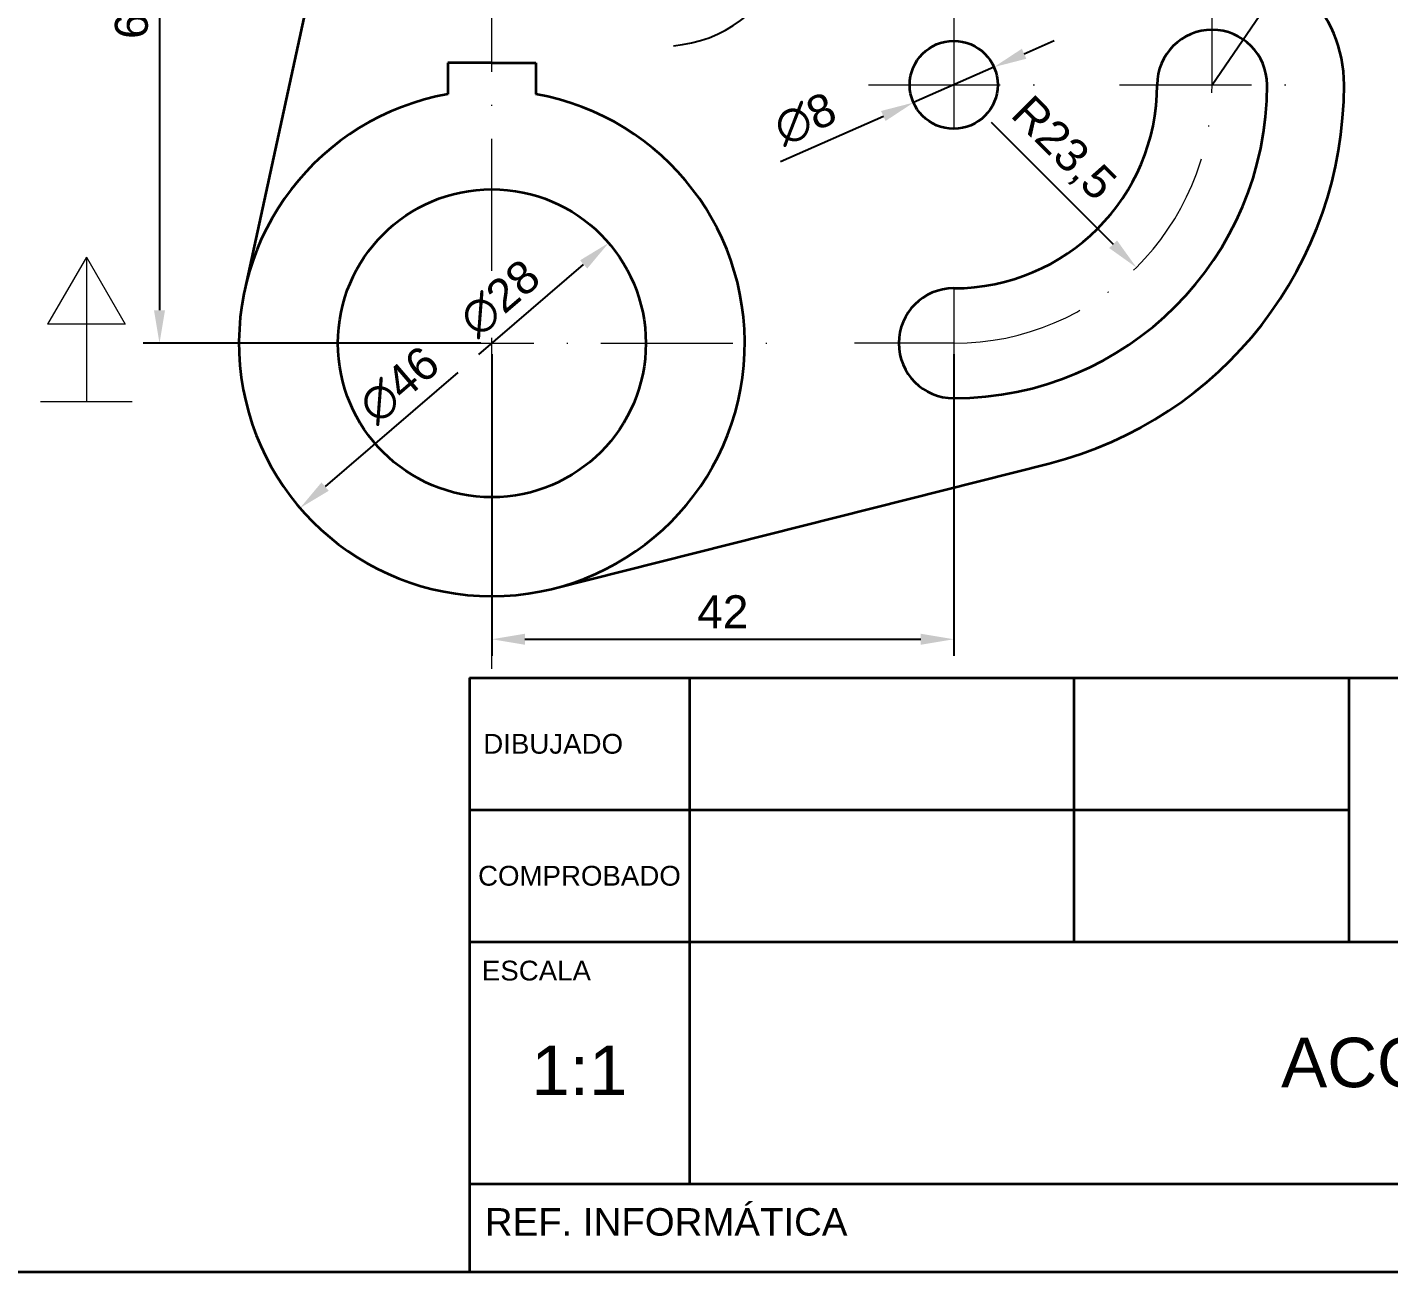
# Model space of a CAD drawing. Header units: millimetres. Extents: x -17 to 415, y -17 to 292.
# Drawn here: x 189.8 to 313.6, y 5 to 118.2 of the extents above; entities that cross this region are included whole.
import ezdxf

# ---------------------------------------------------------------- set-up
doc = ezdxf.new("R2010")
doc.units = ezdxf.units.MM
doc.header["$PDMODE"] = 34
doc.header["$PDSIZE"] = 5
doc.linetypes.add('ACAD_ISO10W100', pattern=[18, 12, -3, 0, -3])
for name, color, linetype, lineweight in [('Acotacion', 1, 'Continuous', 13), ('Cajetin y Formato', 7, 'Continuous', 35), ('Contorno', 7, 'Continuous', 35), ('Ejes', 4, 'ACAD_ISO10W100', 15), ('Textos y Leyendas', 7, 'Continuous', 15)]:
    doc.layers.add(name, color=color, linetype=linetype, lineweight=lineweight)
doc.styles.add('e2', font='arial.ttf')
doc.dimstyles.new('ACOE1', dxfattribs={"dimtxt": 3, "dimasz": 3, "dimexe": 1.5, "dimexo": 1, "dimgap": 1, "dimtad": 1, "dimtxsty": 'e2', "dimcen": 2.5, "dimadec": 0, "dimazin": 0, "dimtfac": 1, "dimtix": 1, "dimtmove": 0, "dimatfit": 3, "dimfxl": 1, "dimarcsym": 0})

# ---------------------------------------------------------------- blocks, each defined once
blk = doc.blocks.new('*D21')
at = {"layer": 'Acotacion', "color": 0, "lineweight": -2, "transparency": 16777216}
for p, q in [((280.44, 115.77), (283.18, 116.98)), ((277.7, 114.55), (270.38, 111.32)), ((258.28, 105.96), (267.64, 110.1))]:
    blk.add_line(p, q, dxfattribs=at)
at = {"layer": 'Acotacion', "color": 0, "transparency": 16777216}
for points in [[(280.24, 116.22), (280.64, 115.31), (277.7, 114.55)], [(267.43, 110.56), (267.84, 109.65), (270.38, 111.32)]]:
    blk.add_solid(points, dxfattribs=at)
at = {"layer": 'Defpoints', "color": 0, "transparency": 16777216}
for p in [(277.7, 114.55), (270.38, 111.32)]:
    blk.add_point(p, dxfattribs=at)
at = {"layer": 'Acotacion', "color": 0, "transparency": 16777216, "insert": (260.53, 109.82), "char_height": 3, "attachment_point": 5, "rotation": 23.8597, "style": 'e2'}
blk.add_mtext('∅8', dxfattribs=at)
blk = doc.blocks.new('*D22')
at = {"layer": 'Acotacion', "color": 0, "lineweight": -2, "transparency": 16777216}
blk.add_line((277.44, 109.53), (288.53, 98.44), dxfattribs=at)
at = {"layer": 'Acotacion', "color": 0, "transparency": 16777216}
blk.add_solid([(288.89, 98.79), (288.18, 98.09), (290.66, 96.32)], dxfattribs=at)
at = {"layer": 'Defpoints', "color": 0, "transparency": 16777216}
for p in [(274.04, 112.94), (290.66, 96.32)]:
    blk.add_point(p, dxfattribs=at)
at = {"layer": 'Acotacion', "color": 0, "transparency": 16777216, "insert": (283.91, 107.03), "char_height": 3, "attachment_point": 5, "rotation": 315, "style": 'e2'}
blk.add_mtext('R23,5', dxfattribs=at)
blk = doc.blocks.new('*D24')
at = {"layer": 'Acotacion', "color": 0, "lineweight": -2, "transparency": 16777216}
for p, q in [((232.04, 88.44), (232.04, 61.02)), ((274.04, 88.44), (274.04, 61.02)), ((235.04, 62.52), (271.04, 62.52))]:
    blk.add_line(p, q, dxfattribs=at)
at = {"layer": 'Acotacion', "color": 0, "transparency": 16777216}
for points in [[(235.04, 63.02), (235.04, 62.02), (232.04, 62.52)], [(271.04, 63.02), (271.04, 62.02), (274.04, 62.52)]]:
    blk.add_solid(points, dxfattribs=at)
at = {"layer": 'Defpoints', "color": 0, "transparency": 16777216}
for p in [(232.04, 89.44), (274.04, 89.44), (274.04, 62.52)]:
    blk.add_point(p, dxfattribs=at)
at = {"layer": 'Acotacion', "color": 0, "transparency": 16777216, "insert": (253.04, 65.02), "char_height": 3, "attachment_point": 5, "style": 'e2'}
blk.add_mtext('42', dxfattribs=at)
blk = doc.blocks.new('*D25')
at = {"layer": 'Acotacion', "color": 0, "lineweight": -2, "transparency": 16777216}
blk.add_line((230.85, 88.41), (240.38, 96.61), dxfattribs=at)
at = {"layer": 'Acotacion', "color": 0, "transparency": 16777216}
blk.add_solid([(240.06, 96.98), (240.71, 96.23), (242.66, 98.56)], dxfattribs=at)
at = {"layer": 'Defpoints', "color": 0, "transparency": 16777216}
for p in [(242.66, 98.56), (221.42, 80.31)]:
    blk.add_point(p, dxfattribs=at)
at = {"layer": 'Acotacion', "color": 0, "transparency": 16777216, "insert": (232.77, 93.52), "char_height": 3, "attachment_point": 5, "rotation": 40.6746, "style": 'e2'}
blk.add_mtext('∅28', dxfattribs=at)
blk = doc.blocks.new('*D26')
at = {"layer": 'Acotacion', "color": 0, "lineweight": -2, "transparency": 16777216}
blk.add_line((228.94, 86.77), (216.87, 76.4), dxfattribs=at)
at = {"layer": 'Acotacion', "color": 0, "transparency": 16777216}
blk.add_solid([(216.54, 76.78), (217.2, 76.02), (214.59, 74.45)], dxfattribs=at)
at = {"layer": 'Defpoints', "color": 0, "transparency": 16777216}
for p in [(249.48, 104.43), (214.59, 74.45)]:
    blk.add_point(p, dxfattribs=at)
at = {"layer": 'Acotacion', "color": 0, "transparency": 16777216, "insert": (223.61, 85.64), "char_height": 3, "attachment_point": 5, "rotation": 40.6746, "style": 'e2'}
blk.add_mtext('∅46', dxfattribs=at)
blk = doc.blocks.new('*D28')
at = {"layer": 'Acotacion', "color": 0, "lineweight": -2, "transparency": 16777216}
for p, q in [((231.04, 149.44), (200.31, 149.44)), ((201.81, 146.44), (201.81, 92.44)), ((231.04, 89.44), (200.31, 89.44))]:
    blk.add_line(p, q, dxfattribs=at)
at = {"layer": 'Acotacion', "color": 0, "transparency": 16777216}
for points in [[(201.31, 146.44), (202.31, 146.44), (201.81, 149.44)], [(201.31, 92.44), (202.31, 92.44), (201.81, 89.44)]]:
    blk.add_solid(points, dxfattribs=at)
at = {"layer": 'Defpoints', "color": 0, "transparency": 16777216}
for p in [(232.04, 149.44), (201.81, 89.44), (232.04, 89.44)]:
    blk.add_point(p, dxfattribs=at)
at = {"layer": 'Acotacion', "color": 0, "transparency": 16777216, "insert": (199.27, 119.44), "char_height": 3, "attachment_point": 5, "rotation": 90, "style": 'e2'}
blk.add_mtext('60', dxfattribs=at)
blk = doc.blocks.new('*D33')
at = {"layer": 'Acotacion', "color": 0, "lineweight": -2, "transparency": 16777216}
for p, q in [((270.12, 143.52), (260.03, 136.78)), ((247.55, 128.45), (257.53, 135.12))]:
    blk.add_line(p, q, dxfattribs=at)
blk.add_arc((247.55, 128.45), 12, 274.7746, 40.8997, dxfattribs=at)
at = {"layer": 'Acotacion', "color": 0, "transparency": 16777216}
blk.add_solid([(259.75, 137.2), (260.3, 136.37), (257.53, 135.12)], dxfattribs=at)
at = {"layer": 'Defpoints', "color": 0, "transparency": 16777216}
for p in [(257.53, 135.12), (247.55, 128.45)]:
    blk.add_point(p, dxfattribs=at)
at = {"layer": 'Acotacion', "color": 0, "transparency": 16777216, "insert": (264.93, 143.07), "char_height": 3, "attachment_point": 5, "rotation": 33.7377, "style": 'e2'}
blk.add_mtext('R12', dxfattribs=at)
blk = doc.blocks.new('*D34')
at = {"layer": 'Acotacion', "color": 0, "lineweight": -2, "transparency": 16777216}
for p, q in [((312.87, 135.33), (306.01, 125.31)), ((297.54, 112.94), (304.32, 122.84))]:
    blk.add_line(p, q, dxfattribs=at)
at = {"layer": 'Acotacion', "color": 0, "transparency": 16777216}
blk.add_solid([(305.6, 125.6), (306.42, 125.03), (304.32, 122.84)], dxfattribs=at)
at = {"layer": 'Defpoints', "color": 0, "transparency": 16777216}
for p in [(304.32, 122.84), (297.54, 112.94)]:
    blk.add_point(p, dxfattribs=at)
at = {"layer": 'Acotacion', "color": 0, "transparency": 16777216, "insert": (308.22, 132.97), "char_height": 3, "attachment_point": 5, "rotation": 55.6039, "style": 'e2'}
blk.add_mtext('R12', dxfattribs=at)

msp = doc.modelspace()

# ---------------------------------------------------------------- linework, layer by layer
at = {"layer": 'Acotacion'}
for p, q in [((195.161, 97.277), (191.629, 91.16)), ((195.161, 97.277), (195.161, 84.126)), ((195.161, 97.277), (198.692, 91.16)), ((198.692, 91.16), (191.629, 91.16)), ((191.002, 84.126), (199.32, 84.126))]:
    msp.add_line(p, q, dxfattribs=at)
at = {"layer": 'Cajetin y Formato'}
for p, q in [((230, 59), (415, 59)), ((230, 59), (230, 5)), ((250, 59), (250, 13)), ((285, 35), (285, 59)), ((310, 35), (310, 59)), ((230, 47), (310, 47)), ((230, 35), (415, 35)), ((230, 13), (415, 13)), ((20, 5), (415, 5))]:
    msp.add_line(p, q, dxfattribs=at)
at = {"layer": 'Contorno'}
for p, q in [((220.242, 143.436), (209.564, 94.322)), ((232.039, 114.936), (228.039, 114.936)), ((228.039, 114.936), (228.039, 112.085)), ((232.039, 114.936), (236.039, 114.936)), ((236.039, 114.936), (236.039, 112.085)), ((237.671, 67.136), (282.732, 78.516))]:
    msp.add_line(p, q, dxfattribs=at)
for centre, radius in [((274.039, 112.936), 4), ((232.039, 89.436), 14)]:
    msp.add_circle(centre, radius, dxfattribs=at)
for centre, radius, start, end in [((297.539, 112.936), 12, 0, 90), ((297.539, 112.936), 5, 0, 180), ((274.039, 112.936), 28.5, 270, 0), ((274.039, 112.936), 18.5, 270, 0), ((274.039, 112.936), 35.5, 284.17418, 0), ((232.039, 89.436), 23, 100.01541, 79.98459), ((274.039, 89.436), 5, 90, 270)]:
    msp.add_arc(centre, radius, start, end, dxfattribs=at)
at = {"layer": 'Ejes'}
for p, q in [((232.039, 59.818), (232.039, 165.227)), ((297.539, 112.936), (297.539, 120.554)), ((274.039, 120.052), (274.039, 108.936)), ((266.276, 112.936), (282.348, 112.936)), ((289.129, 112.936), (305.704, 112.936)), ((274.039, 94.436), (274.039, 80.9)), ((205.752, 89.436), (259.495, 89.436)), ((274.039, 89.436), (265.02, 89.436))]:
    msp.add_line(p, q, dxfattribs=at)
msp.add_arc((274.039, 112.936), 23.5, 270, 0, dxfattribs=at)

# ---------------------------------------------------------------- texts
at = {"layer": 'Textos y Leyendas', "style": 'e2'}
for s, insert, char_height, width, attachment_point in [('DIBUJADO', (237.61, 53), 1.8, 20, 5), ('COMPROBADO', (240, 41), 1.8, 20, 5), ('ESCALA', (236.09, 32.375), 1.8, 20, 5), ('ACOTACIÓN', (322.498, 24), 4.5, 145.0039, 5), ('1:1', (240, 23.316), 4.5, 20, 5), ('REF. INFORMÁTICA', (231.396, 10.787), 2.5, 45.5165, 1)]:
    msp.add_mtext(s, dxfattribs=dict(at, insert=insert, char_height=char_height, width=width, attachment_point=attachment_point))

# ---------------------------------------------------------------- dimensions: what is measured, and where the dimension line sits
at = {"layer": 'Acotacion'}
dim = msp.add_linear_dim(base=(201.805, 89.436), p1=(232.039, 149.436), p2=(232.039, 89.436), angle=90, dimstyle='ACOE1', dxfattribs=at)
dim.commit()
dim.dimension.update_dxf_attribs({"geometry": '*D28', "text_midpoint": (199.273, 119.436)})
for center, mpoint, picture, middle in [((247.553, 128.45), (257.532, 135.115), '*D33', (266.321, 140.985)), ((297.539, 112.936), (304.318, 122.837), '*D34', (308.22, 132.974))]:
    dim = msp.add_radius_dim(center=center, mpoint=mpoint, dimstyle='ACOE1', dxfattribs=at)
    dim.commit()
    dim.dimension.update_dxf_attribs({"geometry": picture, "text_midpoint": middle})
dim = msp.add_diameter_dim_2p(p1=(277.697, 114.554), p2=(270.381, 111.318), dimstyle='ACOE1', dxfattribs=at)
dim.commit()
dim.dimension.update_dxf_attribs({"geometry": '*D21', "text_midpoint": (260.526, 109.819)})
dim = msp.add_radius_dim(center=(274.039, 112.936), mpoint=(290.656, 96.319), dimstyle='ACOE1', dxfattribs=at)
dim.commit()
dim.dimension.update_dxf_attribs({"geometry": '*D22', "text_midpoint": (281.928, 105.047), "dimtype": 164})
for p1, p2, picture, middle in [((249.482, 104.426), (214.595, 74.445), '*D26', (225.311, 83.655)), ((221.421, 80.311), (242.657, 98.56), '*D25', (234.478, 91.532))]:
    dim = msp.add_diameter_dim_2p(p1=p1, p2=p2, dimstyle='ACOE1', dxfattribs=at)
    dim.commit()
    dim.dimension.update_dxf_attribs({"geometry": picture, "text_midpoint": middle, "dimtype": 163})
dim = msp.add_linear_dim(base=(274.039, 62.515), p1=(232.039, 89.436), p2=(274.039, 89.436), dimstyle='ACOE1', dxfattribs=at)
dim.commit()
dim.dimension.update_dxf_attribs({"geometry": '*D24', "text_midpoint": (253.039, 65.022)})

doc.saveas('drawing.dxf')
